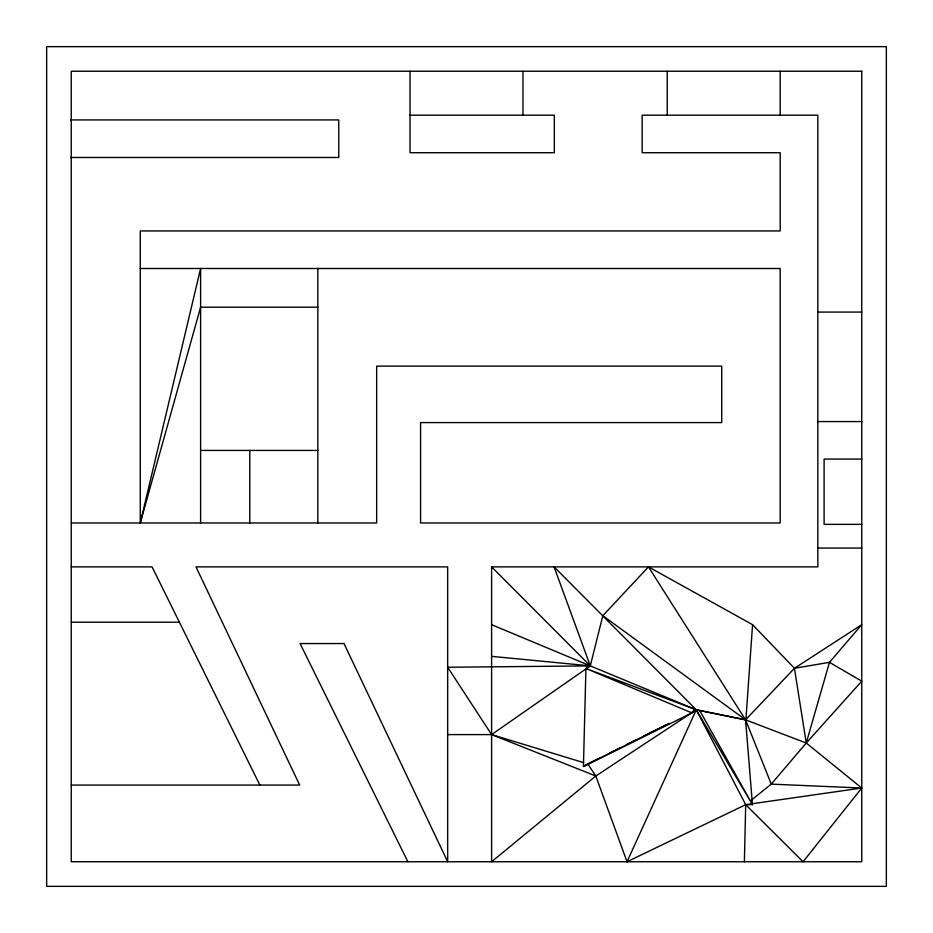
<?xml version="1.0" encoding="UTF-8"?>
<svg xmlns="http://www.w3.org/2000/svg" width="933" height="933" viewBox="0 0 933 933"><rect width="100%" height="100%" fill="white"/><g stroke="black" fill="none" stroke-linecap="round" stroke-linejoin="round"><path stroke-width="1.4" d="M744.382 861.754L745.7 804.678L696.275 709.803L554.085 566.879L590.286 665.882L696.275 709.803L745.572 719.844L806.252 743.018L861.754 788.023L803.068 861.754L745.7 804.678L627.023 861.754L595.814 776.011L587.767 763.882L583.428 766.494L585.936 668.495L590.286 665.882L602.835 615.698L648.458 566.879L752.569 624.678L794.438 668.285L806.252 743.018L771.276 784.128L751.263 800.211M752.569 624.678L745.584 724.16M648.458 566.879L745.572 719.844L752.453 804.643L745.7 804.678L861.754 788.023L771.276 784.128L745.572 719.844L696.275 709.803L595.814 776.011L491.598 861.754L491.598 566.879L817.833 566.879L817.833 115.167L642.161 115.167L642.161 152.72L780.186 152.72L780.186 230.941L140.265 230.941L140.265 522.97L200.607 268.494L200.607 522.97M140.265 522.97L200.607 307.19L317.838 307.19M627.023 861.754L696.275 709.803L585.936 668.495L691.924 712.905L696.275 709.803L752.453 804.643L699.762 710.666M794.438 668.285L829.46 662.325L861.754 681.195L806.252 743.018L829.46 662.325L861.754 624.678L794.438 668.285L745.572 719.844L602.835 615.698M447.677 734.598L491.598 734.598L590.286 665.882L491.598 566.879M666.442 724.789L583.428 766.494L691.924 712.905M692.379 711.762L696.275 709.803L692.391 711.739M587.767 763.882L599.394 758.086M609.727 752.943L620.06 747.788M626.521 744.569L636.854 739.426M643.303 736.207L657.52 729.116M660.097 727.833L669.148 723.332M410.03 115.167L554.33 115.167L554.33 152.72L410.03 152.72L410.03 71.246M70.581 119.925L338.761 119.925L338.761 157.479L70.581 157.479M140.265 268.494L780.186 268.494L780.186 522.97L420.573 522.97L420.573 422.579L721.722 422.579L721.722 366.121L376.664 366.121L376.664 522.97L71.246 522.97M817.833 312.077L861.754 312.077M817.833 421.576L861.754 421.576M200.607 450.429L317.838 450.429M861.754 459.083L824.107 459.083L824.107 524.358L861.754 524.358M817.833 548.056L861.754 548.056M71.246 566.879L152.067 566.879L259.864 785.073M71.246 622.206L179.393 622.206M71.246 785.073L299.668 785.073L195.988 566.879L447.677 566.879L447.677 861.754L343.997 643.56L300.076 643.56L407.873 861.754M491.598 656.354L590.286 665.882L491.598 624.678M587.417 665.416L590.286 665.882L447.677 667.258L491.598 734.598L595.814 776.011M491.598 734.598L583.58 762.611M780.186 71.246L780.186 115.167M667.258 71.246L667.258 115.167M522.97 71.246L522.97 115.167M317.838 268.494L317.838 522.97M249.776 450.429L249.776 522.97M886.35 46.65L46.65 46.65L46.65 886.35L886.35 886.35L886.35 46.65M861.754 71.246L71.246 71.246L71.246 861.754L861.754 861.754L861.754 71.246"/></g></svg>
